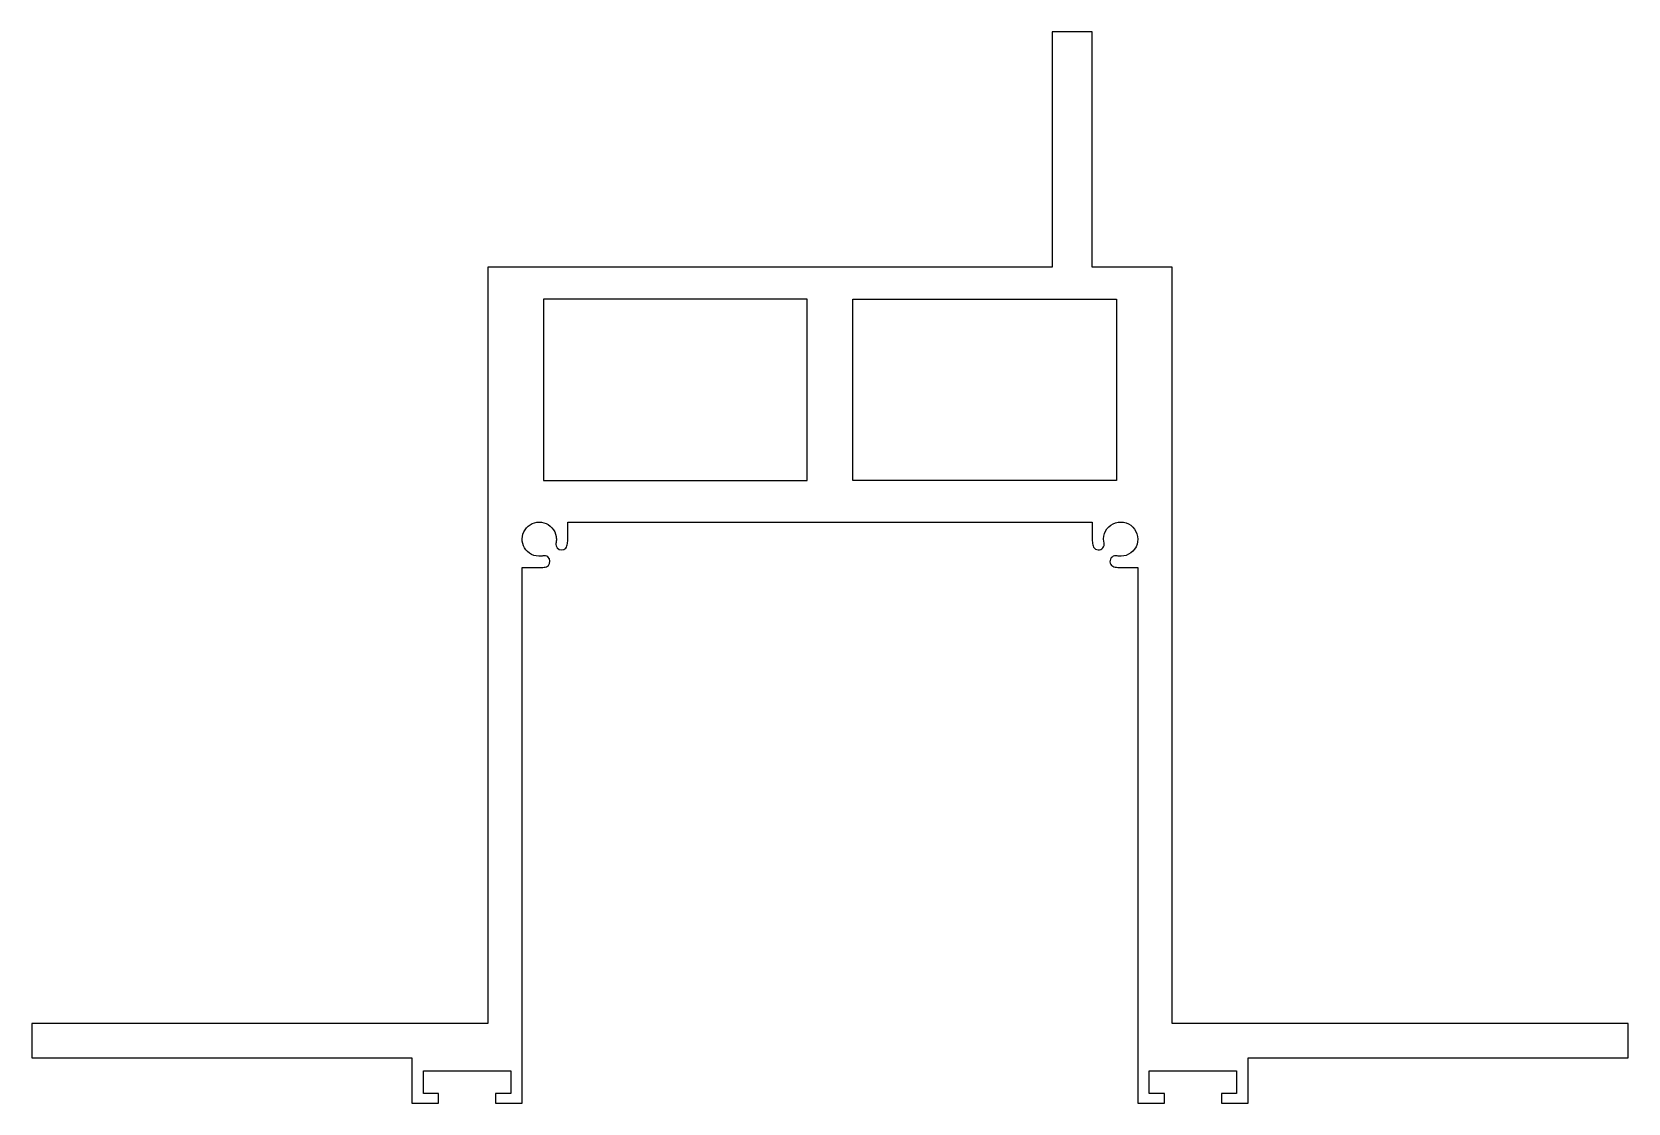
# Model space of a CAD drawing. Header units: millimetres. Extents: x 0 to 50, y -1.4 to 32.1.
import ezdxf

# ---------------------------------------------------------------- set-up
doc = ezdxf.new("R2010")
doc.units = ezdxf.units.MM
doc.layers.add('Layer 02', color=192, linetype='Continuous', true_color=0x7d26cd)

msp = doc.modelspace()

# ---------------------------------------------------------------- linework, layer by layer
at = {"layer": 'Layer 02'}
for points in [[(34.141, 15.357), (34.308, 15.357), (34.643, 15.357), (34.643, 0), (34.643, -1.419), (35.476, -1.419), (35.476, -1.122), (35, -1.122), (35, -0.407), (37.738, -0.407), (37.738, -1.122), (37.262, -1.122), (37.262, -1.419), (38.095, -1.419), (38.095, 0), (50, 0), (50, 1.071), (35.714, 1.071), (35.714, 24.773), (33.214, 24.773), (33.214, 32.143), (31.964, 32.143), (31.964, 24.773), (14.286, 24.773), (14.286, 1.071), (0, 1.071), (0, 0), (11.905, 0), (11.905, -1.419), (12.738, -1.419), (12.738, -1.122), (12.262, -1.122), (12.262, -0.407), (15, -0.407), (15, -1.122), (14.524, -1.122), (14.524, -1.419), (15.357, -1.419), (15.357, 0), (15.357, 15.357), (15.893, 15.357)], [(16.786, 16.334), (16.786, 16.485), (16.786, 16.786), (33.214, 16.786), (33.214, 16.451), (33.214, 16.284)]]:
    msp.add_lwpolyline(points, dxfattribs=at)
for points in [[(16.027, 18.09), (24.289, 18.09), (24.289, 23.772), (16.027, 23.772)], [(33.973, 18.09), (25.711, 18.09), (25.711, 23.772), (33.973, 23.772)]]:
    msp.add_lwpolyline(points, close=True, dxfattribs=at)
for points in [[(15.364, 16.336), (15.397, 16.539), (15.544, 16.706), (15.742, 16.764)], [(15.742, 16.764), (15.94, 16.822), (16.153, 16.762), (16.291, 16.608)], [(16.291, 16.608), (16.361, 16.531), (16.406, 16.435), (16.422, 16.333)], [(33.577, 16.174), (33.544, 16.402), (33.661, 16.626), (33.867, 16.729)], [(33.867, 16.729), (34.074, 16.832), (34.323, 16.792), (34.486, 16.629)], [(34.486, 16.629), (34.649, 16.466), (34.689, 16.216), (34.586, 16.01)], [(15.587, 15.81), (15.418, 15.928), (15.331, 16.132), (15.364, 16.336)], [(16.425, 16.184), (16.418, 16.129), (16.401, 16.101), (16.418, 16.042)], [(16.418, 16.042), (16.448, 15.939), (16.561, 15.886), (16.659, 15.928)], [(16.422, 16.333), (16.43, 16.283), (16.431, 16.235), (16.425, 16.184)], [(16.659, 15.928), (16.707, 15.948), (16.743, 15.988), (16.759, 16.037)], [(16.759, 16.037), (16.771, 16.073), (16.78, 16.146), (16.783, 16.183)], [(16.783, 16.183), (16.787, 16.234), (16.786, 16.284), (16.786, 16.334)], [(33.214, 16.284), (33.214, 16.22), (33.215, 16.18), (33.224, 16.117)], [(33.224, 16.117), (33.227, 16.097), (33.234, 16.056), (33.241, 16.036)], [(33.241, 16.036), (33.25, 16.009), (33.264, 15.986), (33.284, 15.966)], [(33.441, 15.916), (33.497, 15.926), (33.545, 15.962), (33.571, 16.013)], [(33.571, 16.013), (33.584, 16.04), (33.59, 16.066), (33.589, 16.096)], [(33.589, 16.096), (33.589, 16.123), (33.581, 16.148), (33.577, 16.174)], [(34.586, 16.01), (34.483, 15.804), (34.259, 15.687), (34.031, 15.72)], [(15.875, 15.715), (15.772, 15.718), (15.672, 15.751), (15.587, 15.81)], [(15.948, 15.717), (15.923, 15.715), (15.899, 15.714), (15.875, 15.715)], [(15.983, 15.722), (15.972, 15.72), (15.96, 15.718), (15.948, 15.717)], [(16.018, 15.729), (16.006, 15.727), (15.995, 15.724), (15.983, 15.722)], [(16.16, 15.694), (16.12, 15.726), (16.068, 15.738), (16.018, 15.729)], [(16.177, 15.427), (16.253, 15.503), (16.245, 15.629), (16.16, 15.694)], [(33.284, 15.966), (33.326, 15.925), (33.384, 15.906), (33.441, 15.916)], [(33.773, 15.584), (33.763, 15.527), (33.782, 15.468), (33.823, 15.427)], [(33.87, 15.714), (33.819, 15.688), (33.783, 15.64), (33.773, 15.584)], [(33.953, 15.732), (33.923, 15.733), (33.897, 15.727), (33.87, 15.714)], [(34.031, 15.72), (34.005, 15.723), (33.98, 15.731), (33.953, 15.732)], [(15.893, 15.357), (15.943, 15.357), (15.993, 15.361), (16.043, 15.37)], [(16.043, 15.37), (16.096, 15.379), (16.136, 15.386), (16.177, 15.427)], [(33.823, 15.427), (33.843, 15.407), (33.866, 15.393), (33.893, 15.384)], [(33.893, 15.384), (33.913, 15.377), (33.954, 15.37), (33.974, 15.367)], [(33.974, 15.367), (34.038, 15.358), (34.077, 15.357), (34.141, 15.357)]]:
    msp.add_open_spline(points, degree=3, dxfattribs=at)

doc.saveas('drawing.dxf')
